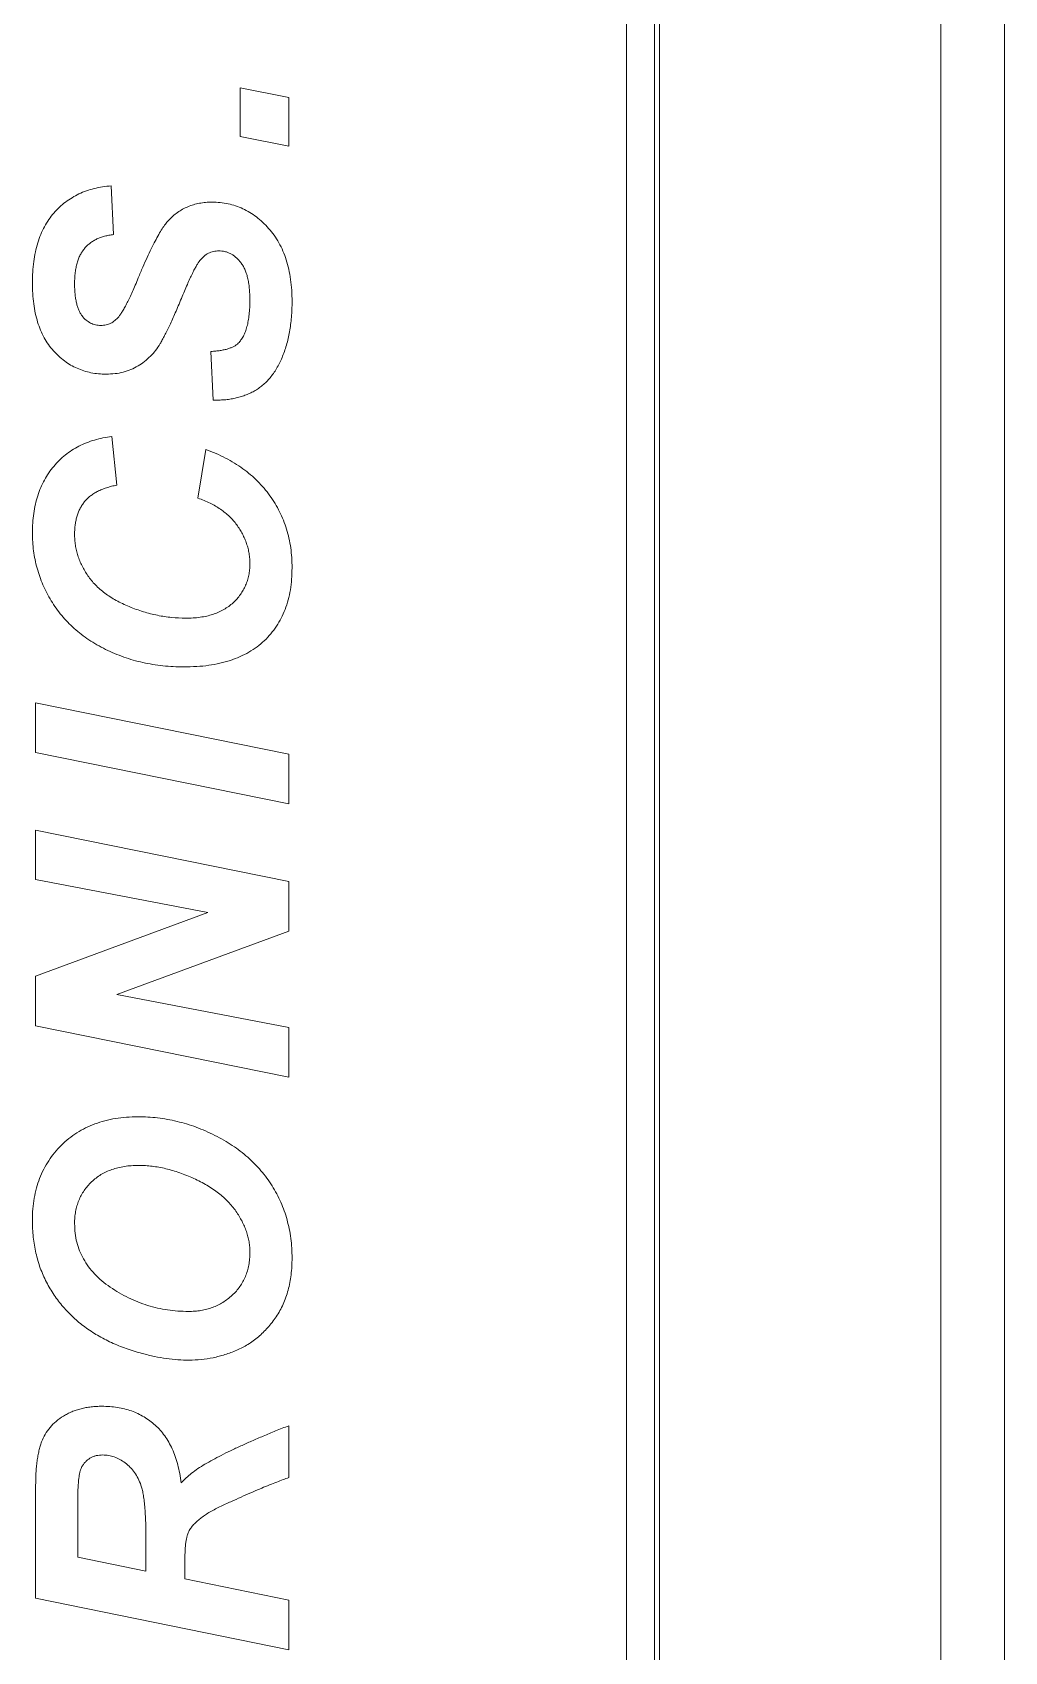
# Model space of a CAD drawing. Header units: inches. Extents: x 0.3 to 10.6, y 0.4 to 8.2.
# Drawn here: x 4.4863 to 4.6591, y 4.9025 to 5.1904 of the extents above; entities that cross this region are included whole.
import ezdxf

# ---------------------------------------------------------------- set-up
doc = ezdxf.new("R2010")
doc.units = ezdxf.units.IN
doc.header["$MEASUREMENT"] = 0

msp = doc.modelspace()

# ---------------------------------------------------------------- linework, layer by layer
at = {"color": 7, "linetype": 'Continuous', "lineweight": 15}
for p, q in [((4.6590622384, 3.6334356296), (4.6590622384, 5.5934356296)), ((4.5977088298, 3.8575704928), (4.5977088298, 5.3696125481)), ((4.6477012146, 5.3696125481), (4.6477012146, 3.8575704928)), ((4.591843693, 3.9084356296), (4.591843693, 5.3184356296)), ((4.596843693, 3.9084356296), (4.596843693, 5.3187474112)), ((4.5231898468, 5.1718394758), (4.5231898468, 5.1804933219)), ((4.5231898468, 5.1804933219), (4.531843693, 5.1787625527)), ((4.531843693, 5.1787625527), (4.531843693, 5.1701087066)), ((4.531843693, 5.1701087066), (4.5231898468, 5.1718394758)), ((4.5002751833, 5.163070245), (4.5006898468, 5.1544163989)), ((4.5183941737, 5.1249933219), (4.5179975391, 5.1336471681)), ((4.5004013853, 5.1185317835), (4.5012667699, 5.1098779373)), ((4.5156898468, 5.107570245), (4.5170960968, 5.1162240912)), ((4.486843693, 5.0623737306), (4.486843693, 5.0711808219)), ((4.486843693, 5.0711808219), (4.531843693, 5.0620311825)), ((4.531843693, 5.0532240912), (4.486843693, 5.0623737306)), ((4.531843693, 5.0620311825), (4.531843693, 5.0532240912)), ((4.486843693, 5.039758346), (4.486843693, 5.0485564229)), ((4.486843693, 5.0485564229), (4.531843693, 5.0394157979)), ((4.517420616, 5.0339169998), (4.486843693, 5.039758346)), ((4.531843693, 5.0394157979), (4.531843693, 5.0306087066)), ((4.486843693, 5.0226038989), (4.517420616, 5.0339169998)), ((4.531843693, 5.0306087066), (4.5012667699, 5.0193316633)), ((4.486843693, 5.0137968075), (4.486843693, 5.0226038989)), ((4.5012667699, 5.0193316633), (4.531843693, 5.0134632739)), ((4.531843693, 5.0046471681), (4.486843693, 5.0137968075)), ((4.531843693, 5.0134632739), (4.531843693, 5.0046471681)), ((4.531843693, 4.9426856296), (4.531843693, 4.9334548604)), ((4.486843693, 4.9120275768), (4.486843693, 4.9318412787)), ((4.494343693, 4.9299031777), (4.494343693, 4.919320245)), ((4.5064590776, 4.9168502931), (4.5064590776, 4.9219163989)), ((4.494343693, 4.919320245), (4.5064590776, 4.9168502931)), ((4.5133821545, 4.9194103893), (4.5133821545, 4.9154440431)), ((4.5133821545, 4.9154440431), (4.531843693, 4.9116940431)), ((4.531843693, 4.9028779373), (4.486843693, 4.9120275768)), ((4.531843693, 4.9116940431), (4.531843693, 4.9028779373))]:
    msp.add_line(p, q, dxfattribs=at)
for points, knots in [([(4.486266769884491, 5.145825653676133), (4.486278806701296, 5.146475131777358), (4.486302204702316, 5.14773763244696), (4.486485441744235, 5.149575360008977), (4.486780143164461, 5.151302384048527), (4.487189260318391, 5.152921954397166), (4.487731622551975, 5.154424842698162), (4.488392444414449, 5.155814175771035), (4.489168011214281, 5.157091844480895), (4.490063992438234, 5.158252544117667), (4.491069257944336, 5.159282877020265), (4.492139820628616, 5.160214044875192), (4.493307181819821, 5.160999131376292), (4.49454542086547, 5.161672867889358), (4.495869290943549, 5.162209373731445), (4.497263560501705, 5.162639937907745), (4.498742234091052, 5.162926837089654), (4.499757281961442, 5.163021795168758), (4.500275183346029, 5.163070245022287)], [0, 0, 0, 0, 0.0783926148451495, 0.1523850127464951, 0.2226945209603599, 0.2897344155202243, 0.3537615860875276, 0.4152540270609346, 0.4751629848687032, 0.5338605047806465, 0.5918373949716556, 0.6486901934514844, 0.7048303242244882, 0.7613116076875948, 0.8185691395988355, 0.8769745184326163, 0.9372294951776483, 1, 1, 1, 1]), ([(4.510443452576798, 5.156913394060749), (4.510699644349886, 5.157174420194334), (4.511206168256336, 5.15769050224988), (4.512049797947289, 5.15835939293081), (4.512949124880833, 5.158921991709493), (4.513901270356323, 5.159383699931585), (4.514903693547745, 5.159746672915009), (4.515962330580889, 5.159997715190086), (4.517073394502859, 5.160154182286892), (4.517834751715517, 5.160175010959574), (4.518222899692183, 5.160185629637671)], [0, 0, 0, 0, 0.1260879273517385, 0.2492919610518142, 0.3703845232746641, 0.4913927483716892, 0.6137038605811042, 0.7374084161293311, 0.8661280273251883, 1, 1, 1, 1]), ([(4.518222899692183, 5.160185629637671), (4.518704424168741, 5.160171929767627), (4.519654425167204, 5.16014490125536), (4.52105293079237, 5.159925355106898), (4.522391816334334, 5.159549720890046), (4.523684780139798, 5.159047416110171), (4.524915379285437, 5.158377314944548), (4.52610389711127, 5.157577266680015), (4.527218686296281, 5.156608997515136), (4.528285707042302, 5.155524046387272), (4.529254571821833, 5.154301875174342), (4.530110701767006, 5.152956573547674), (4.530827062378044, 5.151494692346906), (4.531420055972617, 5.149920070098156), (4.531863490188519, 5.148229963744162), (4.532185781311061, 5.14642753206263), (4.532389396244883, 5.144511206625045), (4.532410021651144, 5.143193968945903), (4.532420616038337, 5.142517360406902)], [0, 0, 0, 0, 0.0568957869902472, 0.1122498586893966, 0.1667924636446688, 0.2210045218862932, 0.2758239360880457, 0.3320708912350361, 0.3900079832297085, 0.4500333814476375, 0.5117118531911774, 0.5739805629931307, 0.6381487280294064, 0.7037842166625017, 0.7725312540047495, 0.8443542738667545, 0.9200514614573084, 1, 1, 1, 1]), ([(4.505088885269106, 5.146700052714595), (4.505353425789755, 5.147341302529027), (4.505858587831629, 5.148565822178473), (4.506626826935014, 5.15029926417997), (4.507354544064433, 5.151851488838503), (4.50804504879964, 5.153219839788906), (4.50869487376112, 5.154404307910381), (4.509294195084778, 5.155412958129836), (4.509864173538322, 5.156238352282788), (4.510262718092566, 5.156702781696979), (4.510443452576799, 5.156913394060749)], [0, 0, 0, 0, 0.1797823812419733, 0.3433093522996617, 0.4913729789886639, 0.6240727658606834, 0.740489241596923, 0.8414629077739235, 0.9281056050317528, 1, 1, 1, 1]), ([(4.500689846807568, 5.154416398868441), (4.500418711658202, 5.154381653724677), (4.499887880218806, 5.15431362929214), (4.499119019887721, 5.154140561559638), (4.498401978423345, 5.153916583794424), (4.497726895693305, 5.153646236830602), (4.497112252542185, 5.153301862658312), (4.496536793158707, 5.15291230490038), (4.496012453298524, 5.152469865162842), (4.495536947919192, 5.151970655192738), (4.495125745928543, 5.151405118128101), (4.494747260454221, 5.15079027277633), (4.494443327019376, 5.150100887950178), (4.494206150805709, 5.149348759139524), (4.494003316661783, 5.148540002418032), (4.493861682046754, 5.147668846456749), (4.493781239395171, 5.146731641389784), (4.493771706391055, 5.146087233913418), (4.49376676988449, 5.145753538291517)], [0, 0, 0, 0, 0.0659418390174077, 0.1291016727416247, 0.1898812567197458, 0.2471138894663752, 0.3042361586854532, 0.3595484204222195, 0.4146081678231887, 0.4694957335215936, 0.5254789296000287, 0.5830596513504415, 0.6434355816815691, 0.7067284886820538, 0.773210387911262, 0.8445015161799146, 0.9194777137668003, 1, 1, 1, 1]), ([(4.516023380461414, 5.149791999829979), (4.515931166092749, 5.149670218116103), (4.515717542248042, 5.149388098547211), (4.515413151895646, 5.148873325682192), (4.515062065699618, 5.148232808031081), (4.514671722593466, 5.147461225927772), (4.514254022352842, 5.146549318594467), (4.513784859996194, 5.145508078127442), (4.513281436573718, 5.14433119026328), (4.512746735603049, 5.143063070459168), (4.512216570722029, 5.141768268921886), (4.51168560361079, 5.140532689242629), (4.511167448511498, 5.139392441939693), (4.510696582681557, 5.138334769255967), (4.51023488419466, 5.137376772479651), (4.509792782947645, 5.136512922971052), (4.509381185093575, 5.135738732202637), (4.50886952180969, 5.134838626550792), (4.508197852074073, 5.13382735681098), (4.507255811397759, 5.132766577800264), (4.506214296711084, 5.131828074411877), (4.505057670675793, 5.131029494354576), (4.5037862204558, 5.130395888178295), (4.50241136005414, 5.129930202425999), (4.500928958990313, 5.129657851463866), (4.499906724118082, 5.129625360505967), (4.499382755461414, 5.129608706560749)], [0, 0, 0, 0, 0.0163945382775589, 0.0379795941755492, 0.0641206606102784, 0.094860711013127, 0.1308100640116854, 0.1718329175048165, 0.2175112981564339, 0.2682755151773832, 0.319635251175515, 0.3677712730064709, 0.412693333006276, 0.4541429801139327, 0.4921029761372583, 0.5268847864652133, 0.5583580014710775, 0.5862565580696304, 0.6380795447607551, 0.6883821469098877, 0.7382021391199649, 0.7883284623083309, 0.8388397255506292, 0.8902724042435557, 0.9437567407356555, 1, 1, 1, 1]), ([(4.519385760269106, 5.151531783483825), (4.519064331535612, 5.151511712863424), (4.518428325911787, 5.151471999464718), (4.517519025552449, 5.151128222318899), (4.516697155524262, 5.150564035850008), (4.516253325575178, 5.150055479320754), (4.516023380461414, 5.149791999829979)], [0, 0, 0, 0, 0.2452469366405156, 0.4852659848839408, 0.7333199981008727, 0.9999999999999999, 0.9999999999999999, 0.9999999999999999, 0.9999999999999999]), ([(4.524920616038337, 5.142760749829979), (4.524914937469187, 5.143133451324825), (4.524903981301883, 5.143852537387525), (4.524834232490734, 5.144891193902444), (4.524709564586823, 5.145852050929166), (4.524531227883032, 5.146731671444906), (4.524306282106817, 5.147534706391337), (4.524032711686248, 5.148256933829395), (4.523693567560684, 5.148894727307797), (4.523315297750295, 5.149456714420675), (4.522896878040933, 5.149945434084981), (4.522458680247182, 5.15036807307722), (4.521998555752395, 5.150725904930795), (4.521522952433287, 5.151029280459205), (4.521013305958424, 5.151251496596109), (4.520488526787998, 5.151418984721526), (4.519941526940951, 5.151506608197193), (4.519572318295517, 5.151523332721975), (4.519385760269106, 5.151531783483825)], [0, 0, 0, 0, 0.0963547159104693, 0.1859057026730357, 0.2689644415831755, 0.3466626610326684, 0.417728519874714, 0.4843773658272238, 0.5458841980097777, 0.6040581043634039, 0.6591635528345653, 0.7119077501812883, 0.7611673933510601, 0.8096677734710367, 0.8573082274896572, 0.9044840717640393, 0.9517366039962785, 1, 1, 1, 1]), ([(4.501609317961414, 5.139813033483825), (4.50172274117996, 5.139961698091955), (4.501972243430406, 5.140288722441692), (4.502327578567984, 5.140861923041987), (4.502713131715752, 5.141550284201983), (4.503137196610671, 5.142351278876788), (4.503585802379016, 5.143272209249796), (4.504063140756317, 5.144309346593585), (4.504565995331984, 5.145465528909599), (4.504909306756099, 5.146276074486225), (4.505088885269107, 5.146700052714595)], [0, 0, 0, 0, 0.0724985038928988, 0.1594782806122949, 0.2612552708099489, 0.3785650999411727, 0.5109662802576266, 0.6585541346755249, 0.8213973189917742, 1, 1, 1, 1]), ([(4.499382755461414, 5.129608706560749), (4.498922229773729, 5.12961956999035), (4.498014777988805, 5.129640976046183), (4.496686287583974, 5.129847842840918), (4.495411782234419, 5.13016830646107), (4.494203824083872, 5.130635038777868), (4.493044074701574, 5.131209367762337), (4.491961466601947, 5.131939629490661), (4.490938382038809, 5.132794929272638), (4.489971918575092, 5.13376469864627), (4.489096108959449, 5.134864829868239), (4.488336305090924, 5.136090951517117), (4.487696655703645, 5.13743134427856), (4.487174167078532, 5.138887920313867), (4.486758033545675, 5.140455317538005), (4.486479014247998, 5.142145882025252), (4.486290439884011, 5.143946369371551), (4.486274799813912, 5.145188115837797), (4.486266769884491, 5.145825653676133)], [0, 0, 0, 0, 0.0587681622086665, 0.1158008665294646, 0.1712670391015308, 0.2262814525141884, 0.280849810279351, 0.3361884253673386, 0.3925877306005874, 0.4509221363915311, 0.5107270949572843, 0.5717360719954617, 0.634720865912986, 0.7000227765312813, 0.769081015701894, 0.8414985237559122, 0.918622125140248, 1, 1, 1, 1]), ([(4.493766769884491, 5.145753538291517), (4.49376932614763, 5.145428915152586), (4.49377425470619, 5.144803031171561), (4.493837046957621, 5.1438999967538), (4.493944877263465, 5.143069484792811), (4.494088916170575, 5.14231100217125), (4.494261656507417, 5.141619156486476), (4.49449976820589, 5.141006009643488), (4.494767743485513, 5.140460189732498), (4.495169945918626, 5.139843394703024), (4.495758831540628, 5.139216630287671), (4.496575040012578, 5.138665317472543), (4.49748450436968, 5.138319808424265), (4.498126732984992, 5.138281890747695), (4.49845426988449, 5.138262552714595)], [0, 0, 0, 0, 0.0980666422871665, 0.1890756792098253, 0.2733071190731358, 0.3509391927187304, 0.4222863607031903, 0.4883802076293214, 0.5492818987585549, 0.6056867876169373, 0.7103755172639711, 0.8065624930541241, 0.9013467793844567, 1, 1, 1, 1]), ([(4.532420616038337, 5.142517360406902), (4.532415373060031, 5.142045513388918), (4.53240507944506, 5.141119129329077), (4.532325318698345, 5.139750001805757), (4.532177505444997, 5.138433737849862), (4.531993152786224, 5.137159558182997), (4.531738721667868, 5.135938843953362), (4.531436120319795, 5.134759974290455), (4.531059936660891, 5.133635505443116), (4.530656006330259, 5.132555301412641), (4.530181816259266, 5.131548385590869), (4.529681127547417, 5.130602756044246), (4.529124870657587, 5.129741100599768), (4.528520880093165, 5.12895809379949), (4.527888983225398, 5.128242104666476), (4.527195013946346, 5.127620918366786), (4.526470509849494, 5.12706136358684), (4.525694116047543, 5.126586965329099), (4.524880741873659, 5.126181712096483), (4.524038268393016, 5.125840712848301), (4.523172857739725, 5.12554754469023), (4.522272428225235, 5.125328417935672), (4.521348099557621, 5.125139343096924), (4.520388420190517, 5.125039615514379), (4.519401534280454, 5.124981157934006), (4.518733802682987, 5.124989220881019), (4.518394173730645, 5.124993321945364)], [0, 0, 0, 0, 0.0552148985111736, 0.1084042070772203, 0.160398071208329, 0.2101760259073427, 0.2589997461982316, 0.3062482572572919, 0.3525050698679301, 0.3976937639995883, 0.4411131617993571, 0.4826463804014238, 0.5228299897017044, 0.5609482652817882, 0.5982965277175943, 0.6343905967105324, 0.6697649954237052, 0.70528588704781, 0.7406672753675955, 0.7759927081108827, 0.8115744604432771, 0.8474779130902755, 0.8843715347646418, 0.9218816574961893, 0.9602665937572753, 1, 1, 1, 1]), ([(4.522865327576799, 5.135116519060748), (4.52302975470463, 5.135304801736238), (4.523369321053131, 5.13569363332045), (4.523796055532436, 5.136380946362911), (4.524141862235336, 5.13718220174931), (4.524429079374767, 5.138088711721785), (4.524650432899604, 5.139102783783827), (4.524813330924526, 5.140226110301084), (4.52489639704369, 5.141458421983129), (4.524912343957527, 5.142315935280587), (4.524920616038337, 5.142760749829979)], [0, 0, 0, 0, 0.0925008183526453, 0.1910278768220059, 0.2981764630999453, 0.4150546149843224, 0.5427985036196298, 0.6822790242260626, 0.8351898296031672, 1, 1, 1, 1]), ([(4.49845426988449, 5.138262552714595), (4.498760051306427, 5.138281689336813), (4.499361845031777, 5.138319351203585), (4.500219369132701, 5.138616612298846), (4.500984767761135, 5.139122456671419), (4.501396297184782, 5.139577492435505), (4.501609317961414, 5.139813033483825)], [0, 0, 0, 0, 0.2517940418839558, 0.4955437564753454, 0.7388773327057742, 1, 1, 1, 1]), ([(4.51799753911526, 5.13364716809921), (4.518286222124996, 5.133665273161589), (4.518840884457656, 5.133700059400453), (4.519633193743866, 5.133796506278448), (4.520350782010473, 5.133936806186509), (4.521000787489702, 5.134087253991164), (4.521573259896703, 5.134302096824857), (4.522076391009665, 5.134531116317534), (4.522516322254165, 5.13478965593288), (4.522751548567821, 5.135009958614966), (4.522865327576799, 5.135116519060748)], [0, 0, 0, 0, 0.1673002336176084, 0.3214430177853935, 0.4612058477232018, 0.5902002312621238, 0.7067693628607415, 0.8140818552158862, 0.9100713609125188, 1, 1, 1, 1]), ([(4.486266769884491, 5.101386350791517), (4.486279980300949, 5.101981678368555), (4.486305789964709, 5.103144791177271), (4.486475447682166, 5.104848507663378), (4.486772325687274, 5.106464323828498), (4.487186801076713, 5.107993633821319), (4.4877155098671, 5.10943705736038), (4.488382860270353, 5.110783089256542), (4.489145108347675, 5.11205648602086), (4.490042919893492, 5.113224020943306), (4.491031302934371, 5.114300092897837), (4.492118078837287, 5.115257836955892), (4.493286303762865, 5.116100432404901), (4.494538386182423, 5.116827681123876), (4.495881938675096, 5.117429924094108), (4.49730666629963, 5.117928473937434), (4.498823333471396, 5.118298798402972), (4.499868032341865, 5.118453038746132), (4.500401385269106, 5.118531783483825)], [0, 0, 0, 0, 0.0726065052194945, 0.1418539296251113, 0.208557614195584, 0.2727443882750479, 0.3348954636006641, 0.3957008722919555, 0.4557226662218966, 0.5156055724825538, 0.5749930304423887, 0.6336695354320493, 0.6919487272799967, 0.7504050914091642, 0.8099416167756887, 0.8712518258630021, 0.9342698479974532, 1, 1, 1, 1]), ([(4.517096096807568, 5.116224091176133), (4.517703388287978, 5.115988611619767), (4.518894781910467, 5.11552664426022), (4.52059677136495, 5.114709902794647), (4.522185573762746, 5.11380706034647), (4.523672237833358, 5.112824905551228), (4.525043260094304, 5.111748049387304), (4.526313783166955, 5.110595259567878), (4.527459202421279, 5.1093438881518), (4.528498617581108, 5.108019419340591), (4.529417989968521, 5.106618585273439), (4.530223346506059, 5.105158288888082), (4.530898877908371, 5.103636451283422), (4.531463325604229, 5.102062364951987), (4.531895602842724, 5.100424528624629), (4.532199998664883, 5.09872736714133), (4.532383436020493, 5.096970319774522), (4.532408096256347, 5.095779819614147), (4.532420616038337, 5.095175413291517)], [0, 0, 0, 0, 0.0700197328527757, 0.1373657722199631, 0.2027709210023417, 0.2663968681949943, 0.3287700243105995, 0.3900617538349679, 0.4506588570139011, 0.5109632334522469, 0.5709160183722904, 0.6306385033517161, 0.690084153166201, 0.7497672938259577, 0.8102712926543417, 0.8720009106754341, 0.9350160029763573, 0.9999999999999999, 0.9999999999999999, 0.9999999999999999, 0.9999999999999999]), ([(4.501266769884491, 5.109877937329979), (4.500946922768906, 5.109814253451789), (4.500325705183632, 5.109690564529479), (4.499441137774389, 5.109420410970537), (4.498618340055886, 5.109129531348032), (4.497866647413147, 5.108786676542919), (4.497184954692447, 5.108396872785578), (4.496568656325614, 5.107962868855362), (4.496015232010535, 5.107486143896765), (4.495533139071773, 5.106957953427644), (4.495119842495495, 5.106385639161802), (4.494751986630785, 5.105776022220084), (4.49444886940745, 5.105115618048809), (4.494194126132763, 5.104413949726379), (4.494008761044173, 5.103663452015176), (4.493861520359085, 5.102875649553189), (4.493781766606132, 5.102037030609663), (4.493771865930544, 5.101464629315577), (4.49376676988449, 5.101170004637671)], [0, 0, 0, 0, 0.0768269100994492, 0.1492157510587086, 0.2177783381126267, 0.2824357165269619, 0.3436699023315773, 0.4026249969079978, 0.4598616185063896, 0.5155116660089989, 0.5707636264481982, 0.6260337439567146, 0.683072808074273, 0.7417720569711759, 0.8017270695269365, 0.865079370674099, 0.9305540581954755, 1, 1, 1, 1]), ([(4.524920616038337, 5.09584248059921), (4.52491370956948, 5.096155299132215), (4.524899921863002, 5.096779793385826), (4.524788233880052, 5.097705127094752), (4.524611091296408, 5.098614326884851), (4.524344383454916, 5.099494694919482), (4.524020592388533, 5.100362721060475), (4.523612352717887, 5.101203198317822), (4.523143236098595, 5.102033014887098), (4.52259223947761, 5.10282785628754), (4.521981779192808, 5.103602378036593), (4.521282668673257, 5.104317999137208), (4.520529598495522, 5.104997418019654), (4.519697690474783, 5.105615576717198), (4.518796098758216, 5.10617862909355), (4.517829343243158, 5.106704988515002), (4.516790148904866, 5.107176057209443), (4.516061434044011, 5.10743712234591), (4.515689846807567, 5.107570245022287)], [0, 0, 0, 0, 0.0586679406171485, 0.1171215510624341, 0.1746076962889987, 0.2322180763361816, 0.2894854685488633, 0.3482318911199579, 0.40731271578618, 0.4681346623790612, 0.5294949473338886, 0.5920857389534879, 0.6555637439723794, 0.7195999395695997, 0.7862237053529808, 0.8548306422052049, 0.9259750509054095, 1, 1, 1, 1]), ([(4.513192851615259, 5.077570245022287), (4.512564470662879, 5.077576958188198), (4.511320791851474, 5.077590244749749), (4.509477086535914, 5.077755312579986), (4.507673150598143, 5.077990828404213), (4.505911389533492, 5.078340214887433), (4.50418565294895, 5.078764508737804), (4.502507315449852, 5.079314555781782), (4.500863639328388, 5.079940745338649), (4.499271847529211, 5.080671301325695), (4.497746553574273, 5.081484130606964), (4.496307889487402, 5.082383852468436), (4.494950292359145, 5.083342413164721), (4.493696782635148, 5.084395030228738), (4.492529149894469, 5.085510860442578), (4.491461176593861, 5.086711194878135), (4.490476637000324, 5.087978581089652), (4.489596833111504, 5.089323330556608), (4.488811904168009, 5.090717049660025), (4.488138424746981, 5.092153937939003), (4.487556424128248, 5.093614944229798), (4.487088366658319, 5.095110485171486), (4.486716374523858, 5.096633414594741), (4.486455194543864, 5.098190908775361), (4.486299909060652, 5.099778603323247), (4.486277863380172, 5.100848149735767), (4.486266769884491, 5.101386350791517)], [0, 0, 0, 0, 0.046882528708865, 0.0927889481044733, 0.1380466368319647, 0.1825987757527215, 0.2267631819317858, 0.2705909585904073, 0.3143199437100741, 0.3579718083842824, 0.4012133362495763, 0.4432165644328593, 0.4845359629262591, 0.5251358754728233, 0.5652623325200287, 0.6049673522881078, 0.644933695929673, 0.6849270840192831, 0.7247875897428288, 0.7642116997209736, 0.803273142980938, 0.8420691117152933, 0.8810674185608549, 0.920183540470454, 0.9598359619720496, 1, 1, 1, 1]), ([(4.49376676988449, 5.101170004637671), (4.493773878039408, 5.100842235811895), (4.493788002945427, 5.100190912942032), (4.493896025380898, 5.099222145557778), (4.494091276000249, 5.098275329914782), (4.494340047145375, 5.097338386246023), (4.494676883227719, 5.096420775512461), (4.495083031110617, 5.095516710720082), (4.495563476280292, 5.094631829619471), (4.496112561322945, 5.09376371269985), (4.496742362530303, 5.092925960328962), (4.497457768041386, 5.092127144584619), (4.498266377170023, 5.091380622792199), (4.499148664902723, 5.090669679201843), (4.500110220395553, 5.089997400194088), (4.501159395044079, 5.089375126377995), (4.502296434965382, 5.088804837846515), (4.503896174959731, 5.088085599944613), (4.505963252393244, 5.087345692031287), (4.508477553665868, 5.086705654471507), (4.510988876414505, 5.086295284555709), (4.512665490629107, 5.086247738063584), (4.513499341999876, 5.086224091176133)], [0, 0, 0, 0, 0.0357790020532185, 0.0710979216614154, 0.1062228511425518, 0.141235788032167, 0.1768278430680695, 0.2127988035893418, 0.2493454784883192, 0.2866555671738914, 0.3248379575606435, 0.3636298286270454, 0.4035495058931492, 0.4448405261580291, 0.4872461743262807, 0.5315200887657265, 0.5778776169443338, 0.62603840445295, 0.7229502384922772, 0.8170688175758488, 0.9090205630537757, 1, 1, 1, 1]), ([(4.532420616038337, 5.095175413291517), (4.532404160231991, 5.094504734570268), (4.532372037977857, 5.093195548507131), (4.532147316683309, 5.091284724525391), (4.53176349120944, 5.089487710006906), (4.53121698155854, 5.087803359578605), (4.530528074525081, 5.08623041548463), (4.52967095590639, 5.084774873640736), (4.528663800778838, 5.083432820619995), (4.527509721076775, 5.082203896292369), (4.526204195893687, 5.081106379501787), (4.524752285871259, 5.080158319793692), (4.523162279138449, 5.079352310990987), (4.52143420063851, 5.078693558780736), (4.519565343561372, 5.078196375813017), (4.517565248693292, 5.077823917227642), (4.515424099754702, 5.077609662458629), (4.5139505399093, 5.077583630413884), (4.513192851615259, 5.077570245022287)], [0, 0, 0, 0, 0.0678321964375724, 0.1324105915313678, 0.1942891056546691, 0.2533999383666496, 0.3112310958831398, 0.367631726342289, 0.4238592992649901, 0.4806223655017786, 0.5377884056362668, 0.595954034217028, 0.6556255771541114, 0.7177722228304472, 0.7826545850899012, 0.8509698688093318, 0.9233703427689591, 1, 1, 1, 1]), ([(4.513499341999876, 5.086224091176133), (4.513941320435562, 5.086233219889595), (4.514803095743827, 5.086251019173956), (4.516057584376757, 5.086375254954199), (4.51723285339691, 5.086592061308203), (4.518332656781521, 5.086887617981708), (4.519355182434939, 5.087273680986688), (4.520296976607602, 5.087753631570834), (4.521160302214238, 5.088316977890171), (4.521946579540365, 5.088957182111952), (4.522642724486164, 5.089665629202305), (4.523256765684647, 5.090420781173065), (4.523770333210898, 5.091222442760199), (4.524186469488812, 5.092067400484104), (4.524515207096684, 5.092948916914685), (4.524747401526652, 5.093873854484513), (4.524898482598605, 5.09484292579958), (4.524913151179485, 5.095505364652285), (4.524920616038337, 5.09584248059921)], [0, 0, 0, 0, 0.078911333301372, 0.1538623450615411, 0.2247861434687146, 0.2920737886696451, 0.3569394645193809, 0.4195632367142791, 0.4804248372349487, 0.5406708780896382, 0.6002322143580394, 0.657459603585629, 0.7141614962107633, 0.7698259543422035, 0.8253350694969128, 0.8818080681472352, 0.9398519805072766, 1, 1, 1, 1]), ([(4.486266769884491, 4.979201254637672), (4.486281474441867, 4.979872149876101), (4.486310325034208, 4.981188457775241), (4.486562183280608, 4.983109316962713), (4.486949988928638, 4.984936213674328), (4.487524955906067, 4.986655034918054), (4.488247664984742, 4.988282244115188), (4.489133408948577, 4.989808116514594), (4.490177766074254, 4.99123816830638), (4.491385902104021, 4.992548029770853), (4.492724642371953, 4.993734082328403), (4.494172094438837, 4.9947769446056), (4.495726404812466, 4.995661769001484), (4.497390865242425, 4.996366544902113), (4.499153984569873, 4.996934856759347), (4.501024365636271, 4.997324327674867), (4.50299737831216, 4.997562457452564), (4.504346009146719, 4.997593071150553), (4.505034798730644, 4.997608706560748)], [0, 0, 0, 0, 0.0679400703671742, 0.1332995766997057, 0.1959361170213359, 0.2568718407289484, 0.3165568217212787, 0.376027152602653, 0.4352703253412228, 0.4955969783763329, 0.5561941507213504, 0.6161764975514024, 0.676023509341082, 0.7369805201072324, 0.7989798642468108, 0.8634018356562108, 0.9302348794256877, 1, 1, 1, 1]), ([(4.505034798730644, 4.997608706560748), (4.505621045979482, 4.997597572145169), (4.506789498703545, 4.997575380078186), (4.508535915722195, 4.997418911287869), (4.510266132500544, 4.997156507055571), (4.511984244229507, 4.996793663172943), (4.513689464854996, 4.996336088092844), (4.515378413800037, 4.995766859994215), (4.51704829159924, 4.995084558435844), (4.518697547719963, 4.994318029551091), (4.520288636338904, 4.993458204740537), (4.521804429195572, 4.992529163617251), (4.523223091588671, 4.991517125030056), (4.524545128892739, 4.990429585371364), (4.525772718516798, 4.989268221762262), (4.526898906590504, 4.988030113905965), (4.527939618510855, 4.986723157659656), (4.528875672553401, 4.985340767718928), (4.529715248691069, 4.983903557173209), (4.530435897075741, 4.982409561762091), (4.531053477124819, 4.980875377644075), (4.531549014598224, 4.979288963610409), (4.531935440382544, 4.977658946209759), (4.532214435690943, 4.975981646279426), (4.532392671286822, 4.97425921217885), (4.532411234956254, 4.973092919837415), (4.532420616038337, 4.972503538291518)], [0, 0, 0, 0, 0.0424771429100118, 0.0846614349867162, 0.1269394582013636, 0.169214678112413, 0.2118372138517251, 0.2548009480129615, 0.2982649151033436, 0.342486846332801, 0.3865197022648469, 0.4292400013381705, 0.4712299946420231, 0.5126842583473794, 0.5531893599381801, 0.5935684514734082, 0.6338629252257113, 0.6741426902811393, 0.7144365757886577, 0.7543617065161445, 0.794226830242352, 0.834166800268151, 0.8746724870363464, 0.9155138427129664, 0.9573052310987225, 1, 1, 1, 1]), ([(4.505142971807568, 4.988954860406903), (4.504709954495888, 4.988946534096687), (4.503868731253219, 4.988930358564001), (4.502640376837585, 4.988795416750115), (4.501489937762159, 4.988559186754375), (4.500402764919046, 4.988247680181028), (4.499394664633552, 4.987828259123129), (4.498445924497591, 4.987335046582217), (4.497577673532369, 4.986734588889415), (4.496785447771396, 4.986049043494607), (4.496076194811142, 4.985296075251346), (4.495460438558067, 4.984487441134188), (4.494929538424477, 4.983636990755767), (4.494507175217987, 4.982726967092462), (4.494168759981301, 4.981768056548771), (4.493940880078835, 4.980754119980491), (4.493788791002908, 4.979695645870478), (4.49377419157346, 4.978973439656986), (4.493766769884491, 4.978606302714595)], [0, 0, 0, 0, 0.0749757205806211, 0.1456554208965526, 0.2136205314370607, 0.2781650518531327, 0.3411683811146538, 0.4023865377853686, 0.4630068878073632, 0.5235109954404847, 0.5835140484922824, 0.6417956996328982, 0.6992703621066214, 0.7567662203425991, 0.8151870794469889, 0.8750161480206037, 0.9364638680660161, 1, 1, 1, 1]), ([(4.524920616038337, 4.973468081560749), (4.524914140847722, 4.973783917182715), (4.524901145756067, 4.9744177692342), (4.524781214002984, 4.975362206129904), (4.524578403772935, 4.976298064626129), (4.524309156276333, 4.977223432496449), (4.523967726230119, 4.978143466558065), (4.52352584003333, 4.979043878928289), (4.523025703816907, 4.979944236288176), (4.522445056356711, 4.980830180992819), (4.521793518284786, 4.981695954410637), (4.521043719084361, 4.98251397243671), (4.520236273793283, 4.983315472710733), (4.519331332495602, 4.984057930091261), (4.518348421913645, 4.984766075626568), (4.517289888181189, 4.985439067348093), (4.51614748919534, 4.986070874515585), (4.514942900261355, 4.986658013056026), (4.513703528190479, 4.987193376400923), (4.512458355206643, 4.98766328364052), (4.511219511472695, 4.988063098612759), (4.509988156265296, 4.988385438269249), (4.508764078421651, 4.98864199321258), (4.507550889851326, 4.988819871170367), (4.506344085543382, 4.988934172432097), (4.505542862079722, 4.988947972699578), (4.505142971807568, 4.988954860406903)], [0, 0, 0, 0, 0.0342746446896261, 0.0687859517403243, 0.1031412135814797, 0.1381347272199854, 0.1733343899975569, 0.2095163357061475, 0.2469015889010496, 0.2850809837080537, 0.3244201923415626, 0.364376629521874, 0.4054349493398476, 0.4478256626237567, 0.4912810340602745, 0.5368879840891874, 0.5839044222134594, 0.632920701489985, 0.6823046188247913, 0.7304083117592742, 0.7773443440316641, 0.8235492763518706, 0.8685219173168065, 0.9130379955639376, 0.9565973025027505, 1, 1, 1, 1]), ([(4.505801024692183, 4.955520365214594), (4.50531915154851, 4.955654876496173), (4.504364975724891, 4.955921227536009), (4.502965646522733, 4.956382109356117), (4.501613751554363, 4.956893310615728), (4.500316053243812, 4.957463115858915), (4.499064195381849, 4.958078618295781), (4.497860998043274, 4.958743495871348), (4.496702489612485, 4.95945465459174), (4.495600187285883, 4.960225095065626), (4.4945484916608, 4.96104150518031), (4.493548389399237, 4.961910396397413), (4.492615028392138, 4.962840361315689), (4.491730378427764, 4.963815052956887), (4.490896342280463, 4.96483343070215), (4.490130134829382, 4.965911378689666), (4.489417555854965, 4.967040152059639), (4.48875834267828, 4.968216836400089), (4.488173502319294, 4.969446141531511), (4.487655836779442, 4.970713521095496), (4.487234934712327, 4.972029714080029), (4.486882841697299, 4.973383944236898), (4.486602434942799, 4.974779979188231), (4.486405393117875, 4.976218894577751), (4.486285086303281, 4.977696763966579), (4.486272918448291, 4.978696218310229), (4.486266769884491, 4.979201254637672)], [0, 0, 0, 0, 0.0451054871491832, 0.0893151359760053, 0.1327906058983423, 0.1753755940196901, 0.2170572420155518, 0.2585305599145168, 0.2992834483202557, 0.3395689383901301, 0.3797275906961171, 0.419284008659437, 0.4589414341210878, 0.498453289826965, 0.5379326205099942, 0.5775539352581618, 0.6176174247472107, 0.6582485480396394, 0.6990878040924089, 0.7402929937763819, 0.7815907155281497, 0.8235820467451009, 0.8664085355092572, 0.9098975108005941, 0.9544701260965188, 1, 1, 1, 1]), ([(4.49376676988449, 4.978606302714595), (4.493785148122543, 4.978040068287656), (4.493821289290763, 4.976926557100225), (4.494126726264742, 4.975301519011332), (4.494627043090746, 4.973759565671052), (4.495325892178981, 4.972297485445889), (4.496229216371063, 4.970920915647533), (4.497320783308194, 4.969619119261409), (4.498621615972812, 4.968409911864442), (4.500099715316607, 4.967302707636828), (4.501684271747976, 4.966296459397406), (4.503333286098466, 4.965421329662152), (4.505014077649567, 4.964666876932688), (4.506737213178229, 4.964050797047689), (4.508503250666666, 4.963586382791626), (4.510299921640599, 4.963237626596329), (4.512139703184015, 4.963038910523895), (4.513378696071245, 4.963008615246293), (4.514004149692183, 4.962993321945365)], [0, 0, 0, 0, 0.0600165331906161, 0.1180236982411247, 0.1746630453529287, 0.2315385995372211, 0.2893484532765952, 0.3488414825910383, 0.4112961367425388, 0.4772661142732478, 0.5444587165120621, 0.610184221420609, 0.675094947970546, 0.7397077015036511, 0.804024259829915, 0.868589839285035, 0.9336630890342446, 0.9999999999999999, 0.9999999999999999, 0.9999999999999999, 0.9999999999999999]), ([(4.514004149692183, 4.962993321945365), (4.514383181341491, 4.963001633259559), (4.515128701464797, 4.963017980844235), (4.516223594960864, 4.963157332897704), (4.517271517341046, 4.963379275863097), (4.518272585955343, 4.963699666185314), (4.519228381456156, 4.964102721046424), (4.520135043825285, 4.964600667114939), (4.520988286507121, 4.965195312974755), (4.521792896257224, 4.965865154677625), (4.522535217754425, 4.966604772179157), (4.523162034479814, 4.967425543036007), (4.52371725136231, 4.968287050371436), (4.524152034915637, 4.969217346277641), (4.524502046251899, 4.970200600894636), (4.524737701599276, 4.971241913965317), (4.524901336455336, 4.972336114184211), (4.52491410567553, 4.973085836866661), (4.524920616038337, 4.973468081560749)], [0, 0, 0, 0, 0.0670076074581606, 0.1317977532112951, 0.1948540761815985, 0.2561943205159719, 0.3173870788890299, 0.3780328829858539, 0.4387624391920735, 0.501016555004606, 0.5630161446373838, 0.623603719432156, 0.6833110405406206, 0.7439219137691726, 0.8047606394862252, 0.8675319581321171, 0.9324614189677732, 1, 1, 1, 1]), ([(4.532420616038337, 4.972503538291518), (4.532412534824991, 4.971995383963415), (4.532396677389752, 4.970998253457759), (4.532255208696668, 4.969535532058232), (4.53204367202118, 4.968134216651243), (4.531738081349748, 4.966791823801201), (4.531332381405503, 4.96551514064584), (4.530840187675453, 4.964299836794231), (4.530279935158759, 4.963139826507755), (4.529606867145922, 4.962063172157775), (4.528875236979764, 4.961058425425353), (4.528110440180203, 4.960111105714958), (4.527289609876804, 4.959253943031486), (4.526441118553474, 4.958456279976128), (4.525534897396542, 4.957757919793543), (4.524594589427837, 4.957122011608772), (4.52361140032298, 4.956559297532487), (4.522248907418588, 4.955936214130228), (4.520510759146016, 4.95530218615251), (4.51839793897694, 4.954752845083411), (4.516272630180377, 4.954399305262755), (4.514849850485049, 4.954359402020029), (4.514139366038337, 4.954339475791517)], [0, 0, 0, 0, 0.0525750489872572, 0.1031658735985624, 0.1519388626152872, 0.1991595867568926, 0.2454799393290195, 0.2904046226471611, 0.3347672447425627, 0.3786069358397656, 0.4215879355163094, 0.4633549366979696, 0.5044874064720477, 0.5443156458504032, 0.5837522965264668, 0.6227351837406128, 0.661729231420845, 0.7008223432116307, 0.7776543662434612, 0.8528505037635866, 0.9265188920246054, 1, 1, 1, 1]), ([(4.514139366038337, 4.954339475791517), (4.513471658642164, 4.954353073860129), (4.512111547218698, 4.954380772951916), (4.5100495288683, 4.954621205267379), (4.507931883917561, 4.954985223152184), (4.506520165110475, 4.955339760939088), (4.505801024692183, 4.955520365214594)], [0, 0, 0, 0, 0.2371446051420253, 0.4830605266857755, 0.7366670563539415, 1, 1, 1, 1]), ([(4.486843692961414, 4.931841278676133), (4.486847811179364, 4.932255973985862), (4.486855811338708, 4.9330615720863), (4.486898645285851, 4.934234217418939), (4.486978883805388, 4.935334802894711), (4.487094754586707, 4.936366577791055), (4.487248094507168, 4.937325478104059), (4.487425537553791, 4.938217334470823), (4.487643275624779, 4.939034799967705), (4.487957774102423, 4.940030818470592), (4.488502972388592, 4.941175617772109), (4.489372812372867, 4.942415994409282), (4.49048385040173, 4.943496450262582), (4.491550772987058, 4.944286849320743), (4.492511998793116, 4.94480974508155), (4.493269975880447, 4.945181491703668), (4.49407769431437, 4.94547000505604), (4.49491422275031, 4.945729387916787), (4.495792995861571, 4.945914262262779), (4.496708002108433, 4.946050067010387), (4.497659509029627, 4.946131865613278), (4.498306877490742, 4.946142025455044), (4.49863455834603, 4.94614716809921)], [0, 0, 0, 0, 0.0582561700253939, 0.1131699800074875, 0.1648063374555612, 0.2132378095313139, 0.2589691878005468, 0.3011878122748493, 0.3409125062512235, 0.3777540417032458, 0.447803872488902, 0.5180708338277255, 0.5894060435737679, 0.6646314117202088, 0.7037436508928374, 0.7430150036847413, 0.7830813401154436, 0.8240774034252649, 0.8659698141828625, 0.9090696978772379, 0.9539734772994026, 1, 1, 1, 1]), ([(4.49863455834603, 4.94614716809921), (4.499103724472906, 4.946136524390593), (4.500020592637404, 4.946115723917105), (4.501365982650685, 4.945960233281754), (4.502648451208505, 4.945700480655523), (4.503869811573217, 4.945333477366019), (4.505022078691164, 4.944847520876196), (4.506119265021974, 4.944273269978058), (4.507148546301895, 4.943582380821985), (4.508117879444434, 4.942796080242951), (4.509018387926719, 4.941905675625613), (4.509806600303666, 4.940883723683286), (4.510528008565733, 4.9397697466987), (4.511149384211393, 4.93853552612233), (4.51167582071255, 4.937186897151653), (4.512130090721136, 4.935733845937949), (4.512478085078323, 4.934167492202303), (4.512640599802347, 4.93308339541688), (4.51272410161526, 4.93252637482998)], [0, 0, 0, 0, 0.0646372558252032, 0.1263173931610984, 0.186323944559227, 0.2447396095980601, 0.3017172397141228, 0.3583916948905607, 0.4151190582291956, 0.472216907130916, 0.5301848005099032, 0.5891583059698312, 0.6496839733076882, 0.7128253681983127, 0.7791770211198673, 0.8489772750820653, 0.9224028998145782, 1, 1, 1, 1]), ([(4.516924822769106, 4.935843682522287), (4.517386201486978, 4.936104593262867), (4.51834719226385, 4.936648035787566), (4.519873932848388, 4.937445075928441), (4.521530116969374, 4.938280709221723), (4.523335431421276, 4.93910821072621), (4.525267987450964, 4.939979597718404), (4.527336572032934, 4.940866726338796), (4.529540303512668, 4.941782253175391), (4.531061367488624, 4.942378805961655), (4.531843692961414, 4.942685629637672)], [0, 0, 0, 0, 0.0967900351969217, 0.2016008270736946, 0.3144866783157558, 0.4355196346722635, 0.5642246290242157, 0.7016300656136017, 0.8465400511254432, 1, 1, 1, 1]), ([(4.498769774692183, 4.937493321945364), (4.49857124495394, 4.937484923236144), (4.498184153315319, 4.937468547502498), (4.497621133589194, 4.937384141845074), (4.497099500476699, 4.937214030951576), (4.496608631676237, 4.936994288695372), (4.496167260998589, 4.93669105140521), (4.495761721731446, 4.936330876553614), (4.495390190835304, 4.935909786032184), (4.495186662725907, 4.935585414549037), (4.495082875653722, 4.935420004637672)], [0, 0, 0, 0, 0.1340259476322577, 0.2613226821619954, 0.3824843709571493, 0.5031022738322337, 0.6228484139820135, 0.7420270744356035, 0.8684493521483081, 1, 1, 1, 1]), ([(4.506459077576799, 4.921916398868441), (4.506454034157287, 4.922529379711669), (4.506444366767907, 4.923704361186204), (4.50641531076186, 4.925384696981805), (4.506340939312156, 4.926905395711061), (4.506245926912283, 4.92826140731775), (4.506120677488815, 4.92945820089715), (4.50597286086585, 4.930490904860754), (4.505795531515831, 4.931364868633402), (4.505528100327883, 4.932303031826547), (4.505080454327059, 4.93330241114424), (4.50446197222378, 4.93438310881524), (4.503675759491984, 4.935304175182542), (4.502791974757828, 4.936084867035004), (4.501829797793302, 4.936701437046819), (4.50083986548064, 4.937167638534678), (4.499811683458954, 4.937438499911629), (4.49911681746211, 4.937475061622534), (4.498769774692183, 4.937493321945364)], [0, 0, 0, 0, 0.0943125032860533, 0.1807812518160158, 0.2585346459151818, 0.3285260149485997, 0.3898910782215961, 0.443632628657209, 0.4889657331809096, 0.5270032860198449, 0.5934724148269002, 0.6568994178907283, 0.7179257248474269, 0.7788538961677676, 0.8377124709463865, 0.8931511377112498, 0.9466355739082759, 1, 1, 1, 1]), ([(4.495082875653722, 4.935420004637672), (4.495022763625537, 4.9353010932093), (4.494889677033857, 4.935037826152911), (4.494744408234906, 4.934575640987737), (4.494619403093029, 4.934023931781755), (4.49452444682892, 4.933378533297503), (4.494445174382214, 4.93264175460956), (4.494381421770193, 4.93181217226362), (4.49434631161601, 4.930889064269755), (4.494344594915256, 4.930242750626267), (4.494343692961414, 4.929903177714595)], [0, 0, 0, 0, 0.0711586631851603, 0.1575435771808324, 0.2581129564502356, 0.3735640321973872, 0.5061211487709198, 0.6543833011055926, 0.81841313432145, 1, 1, 1, 1]), ([(4.51272410161526, 4.93252637482998), (4.513007425871989, 4.932823237798698), (4.513588211168775, 4.933431776048765), (4.514588675927828, 4.934269450796912), (4.515699701700332, 4.935090528023971), (4.516509208851547, 4.935588180025799), (4.516924822769106, 4.935843682522287)], [0, 0, 0, 0, 0.2290381729087859, 0.4695044637668355, 0.7276351076940268, 1, 1, 1, 1]), ([(4.531843692961414, 4.933454860406902), (4.531506336260454, 4.933339926082276), (4.530785434482942, 4.933094321478351), (4.529648285748333, 4.932651328309081), (4.528374365008389, 4.932153678662264), (4.526969449475803, 4.931569989589375), (4.525434109312598, 4.93091449193814), (4.523764826395637, 4.930181019585106), (4.521959587117193, 4.929380863326291), (4.520716251189216, 4.928810844003176), (4.520070856422953, 4.928514956560749)], [0, 0, 0, 0, 0.0837044580346637, 0.1788691091988416, 0.2866040757254351, 0.404961117204, 0.5361896914276572, 0.6787288786284557, 0.8332335649445078, 1, 1, 1, 1]), ([(4.520070856422953, 4.928514956560749), (4.519723530847502, 4.92835015762094), (4.519051787462368, 4.928031429011483), (4.518108012481204, 4.927513579424232), (4.517242406526567, 4.927005791548782), (4.516479883159086, 4.926467536947272), (4.515785072861109, 4.925942305287642), (4.515194623682272, 4.925389689824206), (4.514677599056301, 4.924842774719342), (4.514399665812524, 4.924449767748124), (4.514265567961414, 4.924260148868441)], [0, 0, 0, 0, 0.1583564800569575, 0.3062686006734882, 0.4434274954294341, 0.5715261407275534, 0.6906410294196474, 0.8019053598652462, 0.9044228563748539, 1, 1, 1, 1]), ([(4.514265567961414, 4.924260148868441), (4.514193384849371, 4.924135476983442), (4.514041422454305, 4.923873013400125), (4.513864754124805, 4.923423340866775), (4.513712284906127, 4.922914080470556), (4.513599886288697, 4.92233639068172), (4.513499979947996, 4.921699368942355), (4.513426548523821, 4.920992449220447), (4.513396990802392, 4.920221927826521), (4.513387208472937, 4.919686839135657), (4.513382154499875, 4.919410389253057)], [0, 0, 0, 0, 0.0865935349355373, 0.1822997179485954, 0.2898625815552837, 0.4061890877935703, 0.5361140028581817, 0.6779055596654158, 0.8335921283002604, 1, 1, 1, 1])]:
    msp.add_open_spline(points, degree=3, knots=knots, dxfattribs=at)

doc.saveas('drawing.dxf')
